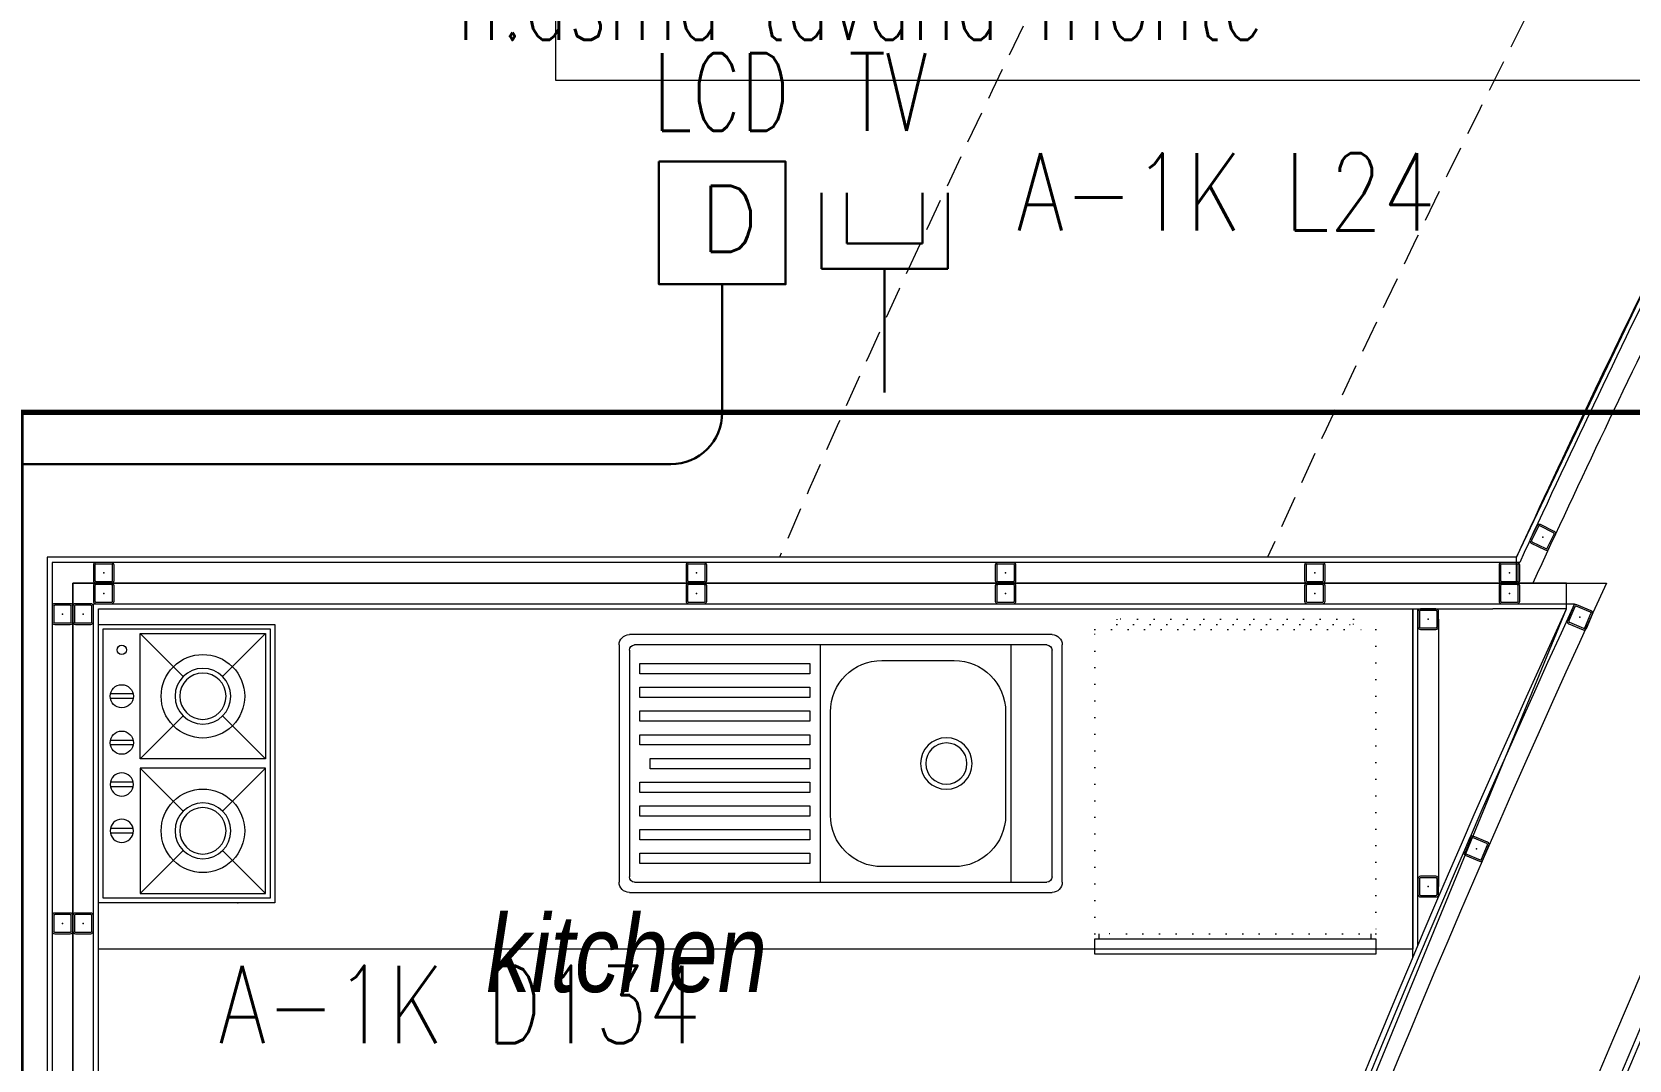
# Model space of a CAD drawing. Extents: x -2050 to 29725, y -1777 to 6820.
# Drawn here: x 1514.6 to 1824.5, y 632.5 to 831.9 of the extents above; entities that cross this region are included whole.
import ezdxf

# ---------------------------------------------------------------- set-up
doc = ezdxf.new("R2010")
doc.units = 0
doc.header["$LTSCALE"] = 25
doc.header["$MEASUREMENT"] = 0
for name, pattern in [('DOT2', [0.125, 0, -0.125]), ('HIDDEN', [0.375, 0.25, -0.125]), ('HIDDEN2', [4.7625, 3.175, -1.5875])]:
    doc.linetypes.add(name, pattern=pattern)
doc.layers.get('0').update_dxf_attribs({"color": 9, "lineweight": 9})
for name, color, linetype, lineweight in [('05', 9, 'Continuous', 9), ('05V', 9, 'Continuous', 9), ('06D', 9, 'Continuous', 9), ('10', 9, 'Continuous', 9), ('11', 9, 'Continuous', 9), ('20', 9, 'DOT2', 9), ('21', 9, 'Continuous', 9), ('40', 9, 'Continuous', 9), ('40B', 9, 'Continuous', 9), ('DATA TAVAN', 160, 'Continuous', 30), ('E-DATA LCD EKRAN', 7, 'Continuous', 30), ('E-DATA PRİZİ (RJ45)', 7, 'Continuous', 30), ('E-YAZI', 7, 'Continuous', 30)]:
    doc.layers.add(name, color=color, linetype=linetype, lineweight=lineweight)
doc.styles.add('E-YAZI', font='txttw.shx')
doc.styles.add('MuuM_TEXT-ITALIC', font='ARIALNI.TTF')

# ---------------------------------------------------------------- blocks, each defined once
blk = doc.blocks.new('mini buzdolabı')
for p, q in [((0.86, -60), (0.86, -59)), ((53.64, -60), (53.64, -59))]:
    blk.add_line(p, q)
blk.add_lwpolyline([(54.5, -63), (0, -63), (0, -60), (54.5, -60)], close=True)
at = {"layer": '20'}
for points in [[(54.5, -59), (0, -59), (0, 0), (54.5, 0)], [(4.3, 1), (50.2, 1), (50.2, 2), (4.3, 2)]]:
    blk.add_lwpolyline(points, close=True, dxfattribs=at)
blk = doc.blocks.new('p_eviye')
at = {"linetype": 'Continuous'}
for p, q in [((-41, 0), (41, 0)), ((-43, -48), (-43, -2)), ((-41, -47), (-41, -3)), ((-40, -2), (40, -2)), ((-4, -48), (-4, -2)), ((33, -48), (33, -2)), ((41, -3), (41, -47)), ((43, -2), (43, -48)), ((22, -5), (8, -5)), ((-2, -15), (-2, -35)), ((32, -35), (32, -15)), ((8, -45), (22, -45)), ((40, -48), (-40, -48)), ((41, -50), (-41, -50))]:
    blk.add_line(p, q, dxfattribs=at)
blk.add_lwpolyline([(43, 79.43), (43, 79.43, -0.414214)], format="xyb", dxfattribs=at)
for points in [[(-6, -5.6), (-39, -5.6), (-39, -7.6), (-6, -7.6)], [(-6, -10.2), (-39, -10.2), (-39, -12.2), (-6, -12.2)], [(-6, -14.8), (-39, -14.8), (-39, -16.8), (-6, -16.8)], [(-6, -19.4), (-39, -19.4), (-39, -21.4), (-6, -21.4)], [(-6, -24), (-37, -24), (-37, -26), (-6, -26)], [(-6, -28.6), (-39, -28.6), (-39, -30.6), (-6, -30.6)], [(-6, -33.2), (-39, -33.2), (-39, -35.2), (-6, -35.2)], [(-6, -37.8), (-39, -37.8), (-39, -39.8), (-6, -39.8)], [(-6, -42.4), (-39, -42.4), (-39, -44.4), (-6, -44.4)]]:
    blk.add_lwpolyline(points, close=True, dxfattribs=at)
for radius in [5, 4]:
    blk.add_circle((20.5, -25), radius, dxfattribs=at)
for centre, radius, start, end in [((-41, -2), 2, 90, 180), ((-40, -3), 1, 90, 180), ((40, -3), 1, 0, 90), ((41, -2), 2, 0, 90), ((8, -15), 10, 90, 180), ((22, -15), 10, 0, 90), ((8, -35), 10, 180, 270), ((22, -35), 10, 270, 0), ((-41, -48), 2, 180, 270), ((-40, -47), 1, 180, 270), ((40, -47), 1, 270, 0), ((41, -48), 2, 270, 0)]:
    blk.add_arc(centre, radius, start, end, dxfattribs=at)
blk = doc.blocks.new('P-OCAK K')
for p, q in [((5800.32, 14154.15), (5800.32, 14208.15)), ((5800.32, 14208.15), (5834.52, 14208.15)), ((5801.22, 14155.05), (5801.22, 14207.25)), ((5801.22, 14207.25), (5833.62, 14207.25)), ((5808.42, 14182.05), (5808.42, 14206.35)), ((5808.42, 14206.35), (5832.72, 14206.35)), ((5808.42, 14206.35), (5816.75, 14198.02)), ((5832.72, 14206.35), (5824.39, 14198.02)), ((5832.72, 14206.35), (5832.72, 14182.05)), ((5833.62, 14207.25), (5833.62, 14155.05)), ((5834.52, 14208.15), (5834.52, 14154.15)), ((5807.02, 14194.65), (5802.62, 14194.65)), ((5807.02, 14193.75), (5802.62, 14193.75)), ((5816.75, 14190.38), (5808.42, 14182.05)), ((5824.39, 14190.38), (5832.72, 14182.05)), ((5807.02, 14185.65), (5802.62, 14185.65)), ((5807.02, 14184.75), (5802.62, 14184.75)), ((5832.72, 14182.05), (5808.42, 14182.05)), ((5816.75, 14171.92), (5808.42, 14180.25)), ((5808.42, 14180.25), (5808.42, 14155.95)), ((5832.72, 14180.25), (5808.42, 14180.25)), ((5824.39, 14171.92), (5832.72, 14180.25)), ((5832.72, 14155.95), (5832.72, 14180.25)), ((5807.02, 14177.55), (5802.62, 14177.55)), ((5807.02, 14176.65), (5802.62, 14176.65)), ((5807.02, 14168.55), (5802.62, 14168.55)), ((5807.02, 14167.65), (5802.62, 14167.65)), ((5808.42, 14155.95), (5816.75, 14164.28)), ((5832.72, 14155.95), (5824.39, 14164.28)), ((5808.42, 14155.95), (5832.72, 14155.95)), ((5834.52, 14154.15), (5800.32, 14154.15)), ((5833.62, 14155.05), (5801.22, 14155.05))]:
    blk.add_line(p, q)
for centre, major_axis, start_param, end_param in [((5804.82, 14203.2), (-0.636, 0.636), 0.785398, 7.068583), ((5820.57, 14194.2), (5.73, 5.73), 2.35619449019226, 8.639379797371847), ((5820.57, 14194.2), (-3.82, 3.82), 0.785398, 7.068583), ((5804.82, 14194.2), (-1.59, 1.59), 0.785398, 7.068583), ((5820.57, 14194.2), (-3.18, 3.18), 0.785398, 7.068583), ((5804.82, 14185.2), (-1.59, 1.59), 0.785398, 7.068583), ((5804.82, 14177.1), (-1.59, 1.59), 0.785398, 7.068583), ((5820.57, 14168.1), (5.73, 5.73), 2.356194490192244, 8.639379797371827), ((5820.57, 14168.1), (-3.82, 3.82), 0.785398, 7.068583), ((5820.57, 14168.1), (-3.18, 3.18), 0.785398, 7.068583), ((5804.82, 14168.1), (-1.59, 1.59), 0.785398, 7.068583)]:
    blk.add_ellipse(centre, major_axis=major_axis, ratio=1, start_param=start_param, end_param=end_param)
blk.add_point((5827.32, 14154.15))
blk = doc.blocks.new('p-oturma')
at = {"layer": '05'}
blk.add_lwpolyline([(0, -280), (280, -280), (280, 0), (0, 0)], close=True, dxfattribs=at)
for points in [[(45.86, -104.42), (104.08, -51.83), (70.08, -15.53, 0.148649), (44.84, -16.56), (14.79, -43.47, 0.342097), (18.09, -69.29)], [(209.91, -98.71), (210.38, -177.16), (260.11, -175.97, 0.148649), (276.14, -156.45), (276.07, -116.11, 0.342097), (254.62, -101.38)], [(106.59, -224.73), (44.6, -176.65), (14.83, -216.49, 0.148649), (20.28, -241.16), (52.05, -266.02, 0.342097), (76.88, -258.24)]]:
    blk.add_lwpolyline(points, format="xyb", close=True, dxfattribs=at)
blk.add_circle((126.99, -139.28), 40, dxfattribs=at)
blk = doc.blocks.new('Prf-40x40')
for points in [[(1.5, -2), (-1.5, -2, -0.414214), (-2, -1.5), (-2, 1.5, -0.414214), (-1.5, 2), (1.5, 2, -0.414214), (2, 1.5), (2, -1.5, -0.414214)], [(1.5, -1.7), (-1.5, -1.7, -0.414214), (-1.7, -1.5), (-1.7, 1.5, -0.414214), (-1.5, 1.7), (1.5, 1.7, -0.414214), (1.7, 1.5), (1.7, -1.5, -0.414214)]]:
    blk.add_lwpolyline(points, format="xyb", close=True)
blk.add_point((0, 0))
blk = doc.blocks.new('p-zemin kat')
at = {"layer": '06D'}
for points in [[(1714.37, 328.25, -0.047242), (1878.89, 762.32), (1834.06, 784.46, 0.006552), (1805.8, 725), (1799.57, 725)], [(1522.5, 595.5), (1522.5, 725), (1820.11, 725, 0.040563), (1680.61, 345, 0.040466)]]:
    blk.add_lwpolyline(points, format="xyb", dxfattribs=at)
blk.add_lwpolyline([(1787.5, 718), (1787.5, 666.13)], dxfattribs=at)
at = {"layer": '11'}
for points in [[(1719.56, 328.25, -0.047611), (1885.58, 764.59), (1831.78, 791.16, 0.006731), (1802.6, 730), (1517.5, 730), (1517.5, 591), (1527.5, 591), (1527.5, 720), (1798.01, 720)], [(1718.52, 328.25, -0.047537), (1884.24, 764.14), (1832.24, 789.82, 0.006696), (1803.24, 729), (1518.5, 729), (1518.5, 592), (1526.5, 592), (1526.5, 721), (1799.57, 721)], [(1675.42, 345, -0.03992), (1812.31, 720), (1798.01, 720)], [(1799.57, 721), (1813.87, 721, 0.040048), (1676.46, 345, 0.039841)]]:
    blk.add_lwpolyline(points, format="xyb", dxfattribs=at)
for points in [[(1782.5, 652.35), (1782.5, 720)], [(1783.5, 654.71), (1783.5, 720)]]:
    blk.add_lwpolyline(points, dxfattribs=at)
at = {"layer": '20', "linetype": 'HIDDEN', "lineweight": 0}
blk.add_arc((4088.57, -323.37), 2647.53, 80.45701, 156.55486, dxfattribs=at)
at = {"layer": '40'}
blk.add_lwpolyline([(1999.45, 708.36, 0.041969), (1856.49, 345), (1851.16, 326.92), (1719.56, 326.92), (1719.56, 328.25, -0.047611), (1885.58, 764.59)], format="xyb", close=True, dxfattribs=at)
at = {"layer": '40B'}
blk.add_lwpolyline([(3287.33, 2825), (2222.5, 2825), (2222.5, 2815), (1955, 2815), (1955, 1945), (1959.5, 1945), (1959.5, 1385), (1162.5, 1385), (1162.5, 730), (1392.5, 730), (1392.5, 325), (1522.5, 325), (1522.5, 725), (1802.6, 725), (1802.6, 730), (1831.78, 791.16), (1935.27, 740.05, -0.306949), (4278.59, 2070.68, 0.001238)], format="xyb", dxfattribs=at)
blk.add_lwpolyline([(3364.5, 343), (3319.5, 343), (3319.5, 320), (1719.67, 320), (1719.67, 326.92), (1719.56, 328.25, -0.047611), (1885.58, 764.59), (1935.27, 740.05, -0.306949), (4278.59, 2070.68), (4283.12, 2125.91, -0.05155), (4780.05, 2034.32), (4787.5, 2034.32), (4787.5, 320), (4025.5, 320), (4025.5, 570), (3319.5, 570), (3319.5, 427), (3364.5, 427), (3364.5, 343)], format="xyb", close=True, dxfattribs=at)
blk.add_lwpolyline([(1577.5, 348.01), (1577.5, 325), (1675.98, 325), (1675.98, 347), (1736.74, 536.21), (1812.31, 720), (1812.31, 725), (1522.5, 725), (1522.5, 325)], close=True, dxfattribs=at)
at = {"layer": '10'}
for p, xscale, rotation in [((1807.73, 733.89), -0.9999999999999996, 63.7171675911365), ((1528.5, 727), -1, 90), ((1643.5, 727), -1, 90), ((1703.5, 727), -1, 90), ((1763.5, 727), -1, 90), ((1801.24, 727), -1, 90), ((1528.5, 723), -1, 90), ((1643.5, 723), -1, 90), ((1703.5, 723), -1, 90), ((1763.5, 723), -1, 90), ((1801.24, 723), -1, 90), ((1785.5, 718), -1, 90), ((1814.93, 718.38), -0.9999999999999993, 67.15881664946849), ((1794.84, 673.48), -0.9999999999999993, 67.15881664946849), ((1785.5, 666.13), -1, 90)]:
    blk.add_blockref('Prf-40x40', p, dxfattribs=dict(at, xscale=xscale, rotation=rotation))
at = {"layer": '10', "xscale": -1}
for p in [(1520.5, 719), (1524.5, 719), (1520.5, 659), (1524.5, 659)]:
    blk.add_blockref('Prf-40x40', p, dxfattribs=at)
at = {"layer": '40', "insert": (1629.97, 653.08), "char_height": 15, "width": 335.6561, "attachment_point": 5, "style": 'MuuM_TEXT-ITALIC'}
blk.add_mtext('kitchen', dxfattribs=at)
blk = doc.blocks.new('E-LCD+TV')
at = {"layer": 'E-DATA PRİZİ (RJ45)', "color": 1}
for p, q in [((38.46, 77.49), (38.46, 48)), ((48.29, 77.49), (48.29, 57.83)), ((77.78, 77.49), (77.78, 57.83)), ((87.61, 77.49), (87.61, 48)), ((48.29, 57.83), (77.78, 57.83)), ((38.46, 48), (87.61, 48)), ((63.03, 48), (63.03, 0)), ((0, 0), (0, 41.99))]:
    blk.add_line(p, q, dxfattribs=at)
blk.add_lwpolyline([(-24.58, 89.56), (24.58, 89.56), (24.58, 41.99), (-24.58, 41.99)], close=True, dxfattribs=at)
at = {"layer": 'E-DATA PRİZİ (RJ45)', "color": 1, "style": 'E-YAZI'}
blk.add_text('D', height=25.6, dxfattribs=at).set_placement((-8.79, 54.59))
at = {"layer": 'E-YAZI', "color": 1, "style": 'E-YAZI', "width": 0.7}
for s, p in [('LCD', (-26.97, 101.57)), ('TV', (49.03, 101.57))]:
    blk.add_text(s, height=30, dxfattribs=at).set_placement(p)

msp = doc.modelspace()

# ---------------------------------------------------------------- linework, layer by layer
at = {"layer": '06D'}
msp.add_lwpolyline([(1527.5, 720), (1782.5, 720), (1782.5, 654), (1527.5, 654)], close=True, dxfattribs=at)
at = {"layer": '20', "linetype": 'HIDDEN', "lineweight": 0}
msp.add_lwpolyline([(1754.32, 730, -0.342283), (4527.5, 2199.66, -0.342283)], format="xyb", dxfattribs=at)
at = {"layer": '20', "linetype": 'HIDDEN'}
msp.add_arc((4088.57, -323.37), 2387.73, 153.71717, 164.19582, dxfattribs=at)
at = {"layer": '21', "linetype": 'HIDDEN2', "ltscale": 0.1, "const_width": 1}
msp.add_lwpolyline([(1512.47, 758.11), (1982.9, 758.11), (1982.9, 277.94), (1512.47, 277.94)], close=True, dxfattribs=at)
at = {"layer": 'DATA TAVAN'}
for p, q in [((1648.51, 761.97), (1648.51, 758.05)), ((1628.48, 748.05), (1398.26, 748.05)), ((1638.51, 748.05), (1628.48, 748.05))]:
    msp.add_line(p, q, dxfattribs=at)
msp.add_arc((1638.51, 758.05), 10, 270, 360, dxfattribs=at)

# ---------------------------------------------------------------- block references
at = {"layer": '05'}
msp.add_blockref('p-oturma', (1616.18, 1102.55), dxfattribs=at)
at = {"layer": '05', "xscale": -1, "rotation": 180}
msp.add_blockref('p_eviye', (1671.5, 665), dxfattribs=at)
at = {"layer": '05V', "linetype": 'Continuous'}
msp.add_blockref('P-OCAK K', (-4272.82, -13491.15), dxfattribs=at)
at = {"layer": '05V'}
msp.add_blockref('mini buzdolabı', (1720.8, 716), dxfattribs=at)
at = {"layer": '10'}
msp.add_blockref('p-zemin kat', (0, 0), dxfattribs=at)
at = {"layer": 'E-DATA LCD EKRAN', "color": 1, "xscale": 0.5, "yscale": 0.5, "zscale": 0.5}
msp.add_blockref('E-LCD+TV', (1648.51, 761.97), dxfattribs=at)

# ---------------------------------------------------------------- texts
at = {"layer": 'E-YAZI', "color": 3, "style": 'E-YAZI', "width": 0.7}
msp.add_text('h:asma tavana monte', height=15, dxfattribs=at).set_placement((1596.99, 830.36))
at = {"layer": 'E-YAZI', "color": 6, "style": 'E-YAZI', "width": 0.8}
for s, p in [('A-1K L24', (1705.62, 793.37)), ('A-1K D134', (1550.76, 635.79))]:
    msp.add_text(s, height=15, dxfattribs=at).set_placement(p)

doc.saveas('drawing.dxf')
